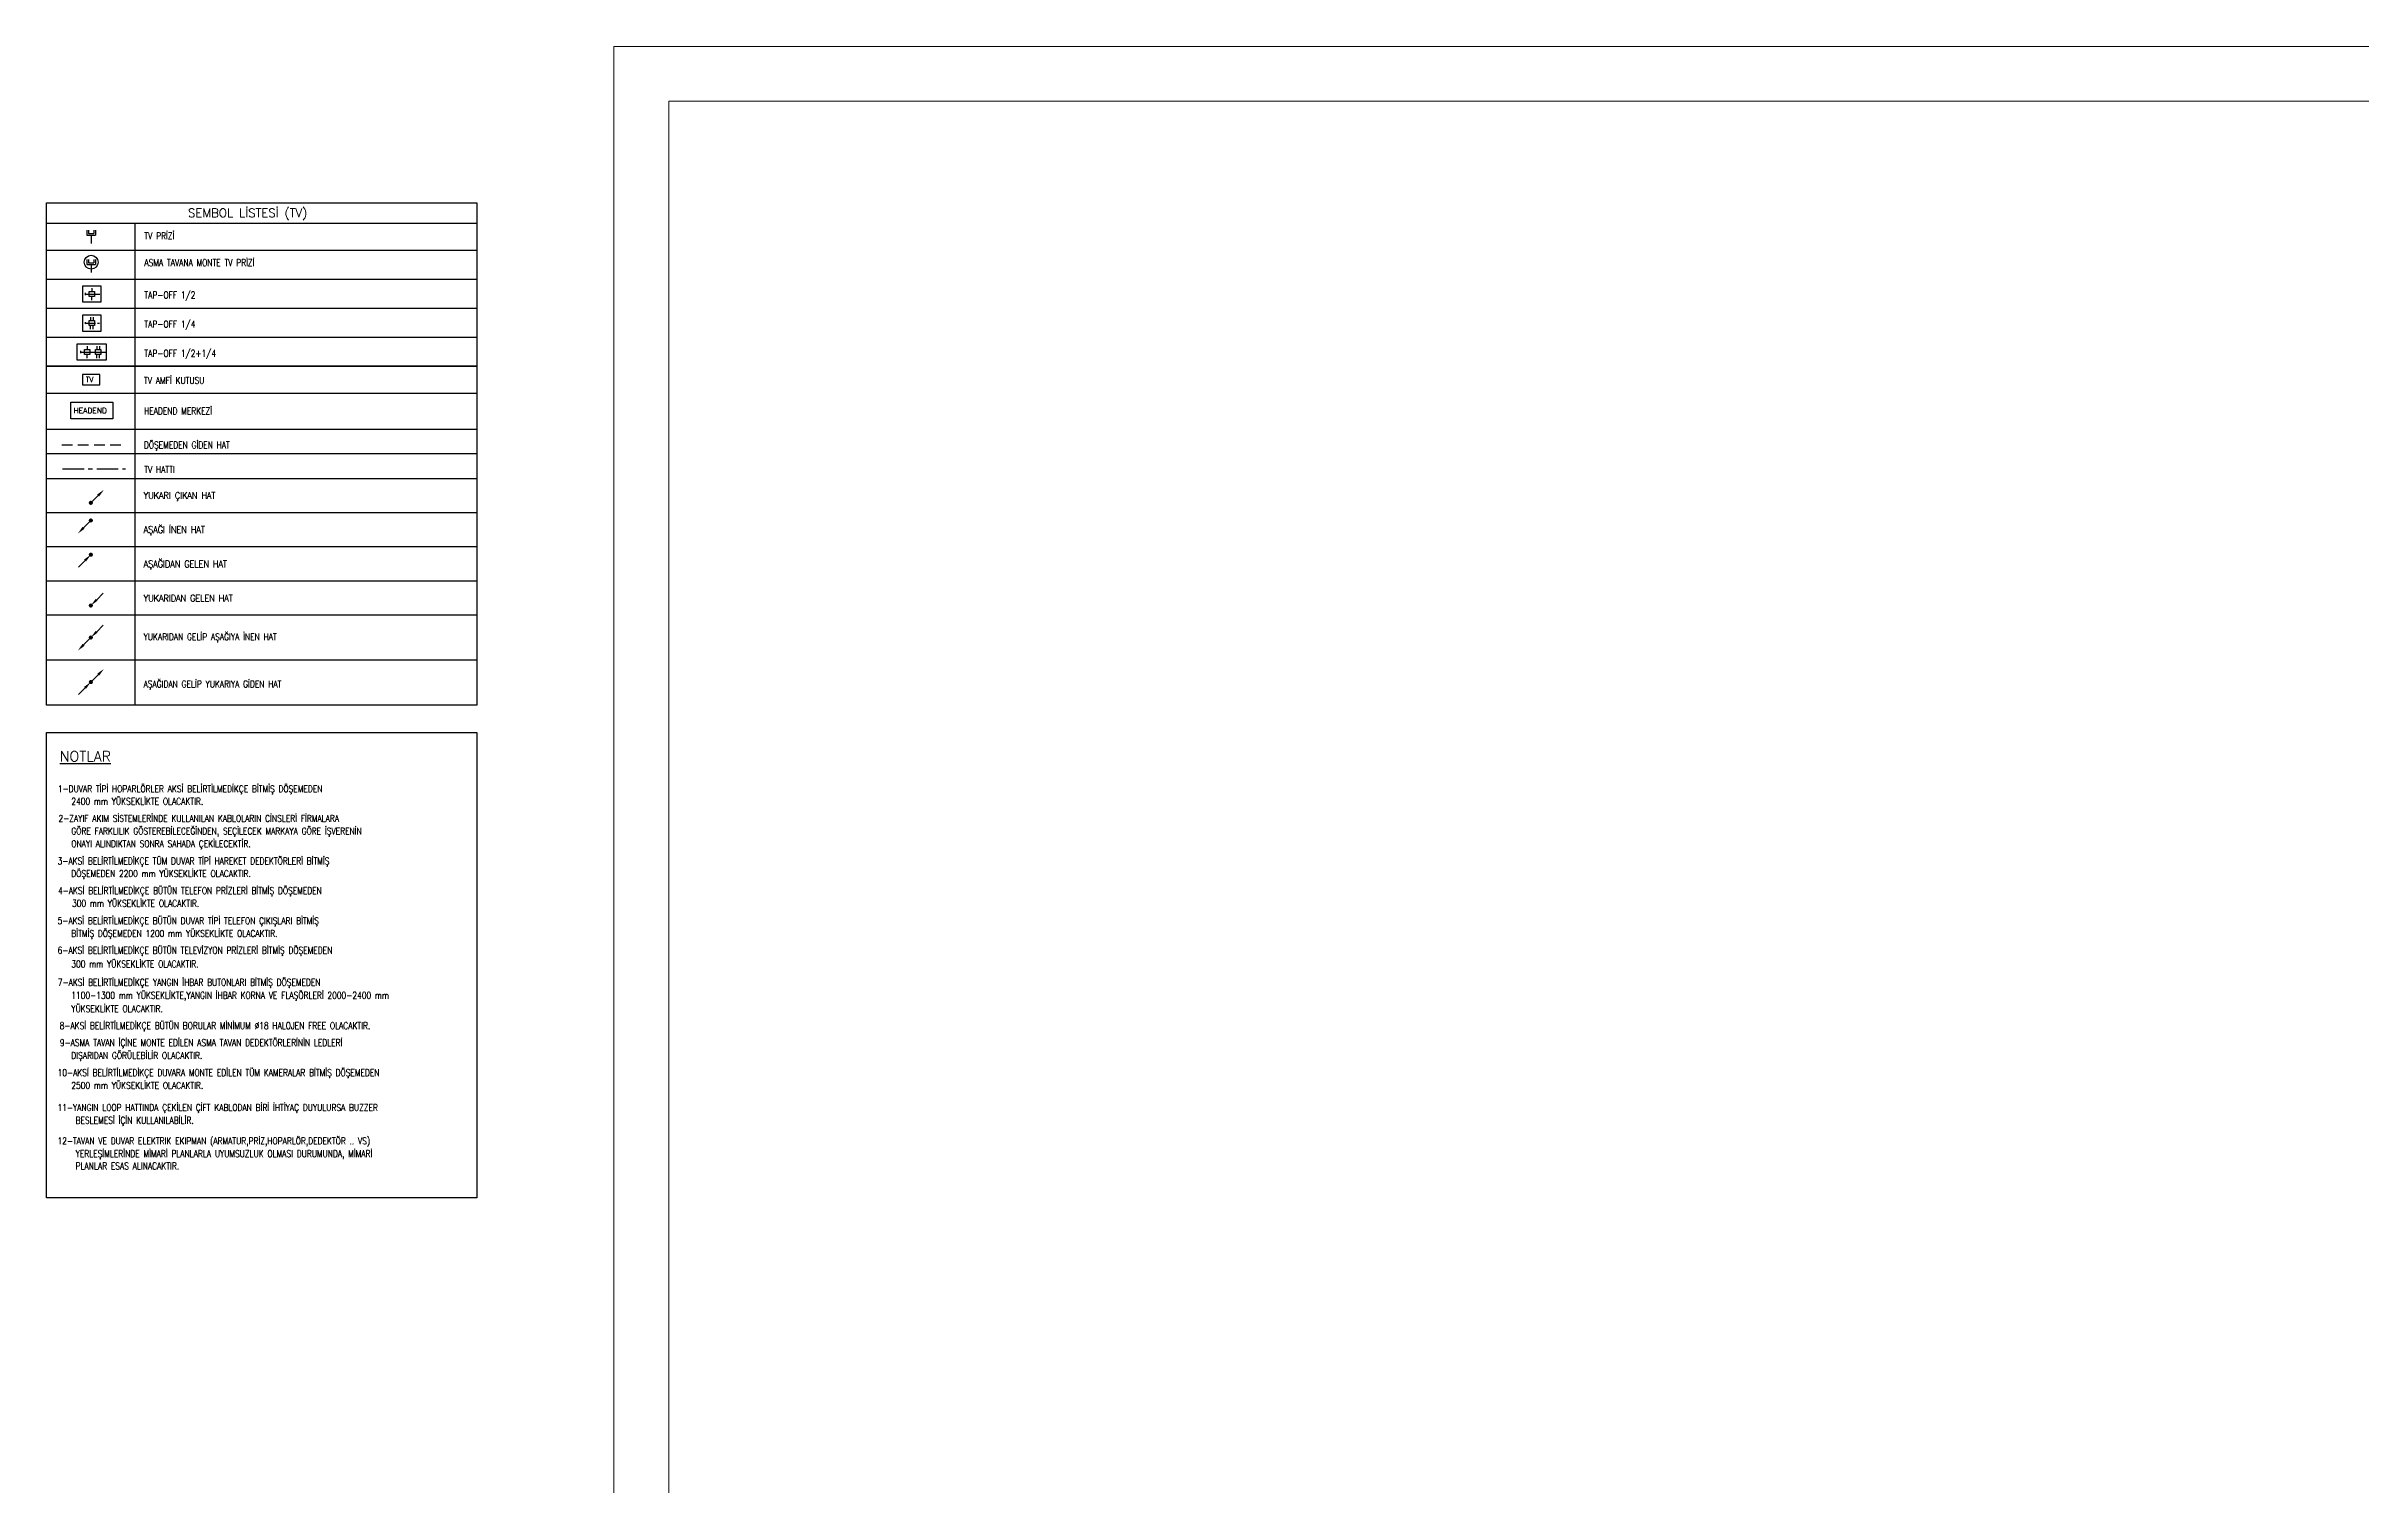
# Model space of a CAD drawing. Header units: metres. Extents: x -17582 to 152404, y -4219 to 29421.
# Drawn here: x -13157 to 369, y 21011 to 29421 of the extents above; entities that cross this region are included whole.
import ezdxf
from ezdxf.enums import TextEntityAlignment as Align

# ---------------------------------------------------------------- set-up
doc = ezdxf.new("R2010")
doc.units = ezdxf.units.M
doc.header["$LTSCALE"] = 100
doc.header["$MEASUREMENT"] = 0
for name, pattern in [('CENTER', [2, 1.25, -0.25, 0.25, -0.25]), ('HIDDEN', [0.375, 0.25, -0.125]), ('HIDDEN2', [4.7625, 3.175, -1.5875])]:
    doc.linetypes.add(name, pattern=pattern)
for name, color, linetype, lineweight in [('40A', 9, 'Continuous', 9), ('E-DUVAR TİPİ TV ÇIKIŞI', 7, 'Continuous', 30), ('E-GUVENLIK', 7, 'Continuous', 30), ('E-KABLO', 7, 'Continuous', 30), ('E-OK', 3, 'Continuous', 30), ('E-TV', 7, 'Continuous', 30), ('E-TV AMFİ KUTUSU', 7, 'Continuous', 30), ('E-TV PRİZİ', 7, 'Continuous', 30), ('E-YAZI', 7, 'Continuous', 30)]:
    doc.layers.add(name, color=color, linetype=linetype, lineweight=lineweight)
doc.styles.add('E-YAZI', font='txttw.shx')

# ---------------------------------------------------------------- blocks, each defined once
blk = doc.blocks.new('*U180')
at = {"layer": 'E-OK', "color": 3, "linetype": 'Continuous'}
blk.add_line((-107, -107), (0, 0), dxfattribs=at)
at = {"layer": 'E-OK', "color": 4, "linetype": 'Continuous', "const_width": 30}
blk.add_lwpolyline([(-15, 0, 1), (15, 0, 1)], format="xyb", close=True, dxfattribs=at)
at = {"layer": 'E-OK', "color": 3, "linetype": 'Continuous'}
blk.add_solid([(-93, -121), (-121, -92), (-192, -191)], dxfattribs=at)
blk = doc.blocks.new('*U181')
at = {"layer": 'E-OK', "color": 3, "linetype": 'Continuous'}
blk.add_line((85, 85), (181, 181), dxfattribs=at)
at = {"layer": 'E-OK', "color": 4, "linetype": 'Continuous', "const_width": 30}
blk.add_lwpolyline([(-15, 0, 1), (15, 0, 1)], format="xyb", close=True, dxfattribs=at)
at = {"layer": 'E-OK', "color": 3, "linetype": 'Continuous'}
blk.add_solid([(99, 71), (71, 99), (0, 0)], dxfattribs=at)
blk = doc.blocks.new('100_TV AMFİ KUTUSU')
at = {"layer": 'E-TV AMFİ KUTUSU', "color": 4}
blk.add_lwpolyline([(-2.53, 0), (2.53, 0), (2.53, 3.05), (-2.53, 3.05)], close=True, dxfattribs=at)
at = {"layer": 'E-TV AMFİ KUTUSU', "color": 3, "style": 'E-YAZI'}
blk.add_text('TV', height=1.505, dxfattribs=at).set_placement((-1.52, 0.82))
blk = doc.blocks.new('100_TV PRİZİ')
at = {"layer": 'E-TV PRİZİ', "color": 4}
for p, q in [((-1.23, 3.87), (-1.23, 2.4)), ((-1.23, 2.4), (1.23, 2.4)), ((-0.74, 3.87), (-0.74, 2.89)), ((-0.74, 2.89), (0.74, 2.89)), ((0, 2.4), (0, 0)), ((0.74, 3.87), (0.74, 2.89)), ((1.23, 3.87), (1.23, 2.4))]:
    blk.add_line(p, q, dxfattribs=at)
blk = doc.blocks.new('*U182')
at = {"layer": 'E-OK', "color": 3, "linetype": 'Continuous'}
for p, q in [((85, 85), (181, 181)), ((-107, -107), (0, 0))]:
    blk.add_line(p, q, dxfattribs=at)
at = {"layer": 'E-OK', "color": 4, "linetype": 'Continuous', "const_width": 30}
blk.add_lwpolyline([(-15, 0, 1), (15, 0, 1)], format="xyb", close=True, dxfattribs=at)
at = {"layer": 'E-OK', "color": 3, "linetype": 'Continuous'}
for points in [[(99, 71), (71, 99), (0, 0)], [(-93, -121), (-121, -92), (-192, -191)]]:
    blk.add_solid(points, dxfattribs=at)
blk = doc.blocks.new('TAP-OFF 1 2')
at = {"layer": 'E-TV', "color": 6, "linetype": 'CENTER', "ltscale": 0.5}
for p, q in [((-21.9, 32.9), (-9.1, 32.9)), ((-4.1, 8.3), (4.1, 8.3)), ((21.9, 32.9), (9.1, 32.9))]:
    blk.add_line(p, q, dxfattribs=at)
at = {"layer": 'E-TV', "color": 6, "linetype": 'CENTER', "ltscale": 3}
blk.add_line((0, 8.3), (0, 62.7), dxfattribs=at)
at = {"layer": 'E-TV', "color": 3}
blk.add_lwpolyline([(-30, 65.9), (30, 65.9), (30, 0), (-30, 0)], close=True, dxfattribs=at)
at = {"layer": 'E-TV', "color": 4}
blk.add_lwpolyline([(9.1, 23), (-9.1, 23), (-9.1, 42.9), (9.1, 42.9)], close=True, dxfattribs=at)
blk = doc.blocks.new('TAP-OFF 1 4')
at = {"layer": 'E-TV', "color": 6, "linetype": 'CENTER', "ltscale": 0.5}
for p, q in [((-219, 379), (-91, 379)), ((-219, 279), (-91, 279)), ((-41, 83), (41, 83)), ((219, 379), (91, 379)), ((219, 279), (91, 279))]:
    blk.add_line(p, q, dxfattribs=at)
at = {"layer": 'E-TV', "color": 6, "linetype": 'CENTER', "ltscale": 3}
blk.add_line((0, 83), (0, 627), dxfattribs=at)
at = {"layer": 'E-TV', "color": 3}
blk.add_lwpolyline([(-300, 659), (300, 659), (300, 0), (-300, 0)], close=True, dxfattribs=at)
at = {"layer": 'E-TV', "color": 4}
blk.add_lwpolyline([(91, 230), (-91, 230), (-91, 429), (91, 429)], close=True, dxfattribs=at)
blk = doc.blocks.new('E-DUVAR TİPİ TV ÇIKIŞI')
at = {"layer": 'E-DUVAR TİPİ TV ÇIKIŞI', "color": 4}
for p, q in [((-25, 77), (-25, 48)), ((-25, 48), (25, 48)), ((-15, 77), (-15, 58)), ((-15, 58), (15, 58)), ((0, 48), (0, 0)), ((15, 77), (15, 58)), ((25, 77), (25, 48))]:
    blk.add_line(p, q, dxfattribs=at)
at = {"layer": 'E-DUVAR TİPİ TV ÇIKIŞI', "color": 3, "linetype": 'Continuous', "ltscale": 0.07}
blk.add_circle((0, 61), 40.2, dxfattribs=at)
blk = doc.blocks.new('TAP-OFF 1 2+1 4')
at = {"layer": 'E-TV', "color": 6, "linetype": 'CENTER', "ltscale": 0.5}
for p, q in [((23, 8), (23, -8)), ((72, 44), (72, 18)), ((142, 44), (142, 18)), ((162, 44), (162, 18)), ((72, -44), (72, -18)), ((142, -44), (142, -18)), ((162, -44), (162, -18))]:
    blk.add_line(p, q, dxfattribs=at)
at = {"layer": 'E-TV', "color": 6, "linetype": 'CENTER', "ltscale": 3}
blk.add_line((23, 0), (211, 0), dxfattribs=at)
at = {"layer": 'E-TV', "color": 3}
blk.add_lwpolyline([(211, 60), (211, -60), (0, -60), (0, 60)], close=True, dxfattribs=at)
at = {"layer": 'E-TV', "color": 4}
for points in [[(53, -18), (53, 18), (92, 18), (92, -18)], [(132, -18), (132, 18), (171, 18), (171, -18)]]:
    blk.add_lwpolyline(points, close=True, dxfattribs=at)

msp = doc.modelspace()

# ---------------------------------------------------------------- linework, layer by layer
at = {"layer": '40A'}
for points in [[(18159, 12601), (-9841, 12601), (-9841, 29421), (18159, 29421)], [(-9521, 29101), (16000, 29101), (16000, 12921), (-9521, 12921)]]:
    msp.add_lwpolyline(points, close=True, dxfattribs=at)
at = {"layer": 'E-GUVENLIK', "color": 4, "elevation": 0}
msp.add_lwpolyline([(-13014, 27342), (-12768, 27342), (-12768, 27245), (-13014, 27245)], close=True, dxfattribs=at)
at = {"layer": 'E-KABLO', "color": 6, "linetype": 'HIDDEN', "ltscale": 2.5}
msp.add_line((-13066, 27093), (-12702, 27093), dxfattribs=at)
at = {"layer": 'E-KABLO', "color": 6, "linetype": 'CENTER'}
msp.add_line((-13062, 26953), (-12695, 26953), dxfattribs=at)
at = {"layer": 'E-KABLO'}
msp.add_lwpolyline([(-13156, 25413), (-10642, 25413), (-10642, 22693), (-13156, 22693)], close=True, dxfattribs=at)
at = {"layer": 'E-YAZI', "color": 4}
for p, q in [((-13156, 28507), (-10643, 28507)), ((-13156, 25572), (-13156, 28507)), ((-10643, 28507), (-10643, 25572)), ((-10643, 28507), (-10643, 25572)), ((-13156, 28389), (-10643, 28389)), ((-13155, 26297), (-13156, 26298)), ((-10643, 25572), (-13156, 25572)), ((-10643, 25572), (-13155, 25572))]:
    msp.add_line(p, q, dxfattribs=at)
at = {"layer": 'E-YAZI', "color": 7}
for p, q in [((-13156, 28389), (-10643, 28389)), ((-13156, 28389), (-10643, 28389)), ((-12639, 25572), (-12639, 28389)), ((-13156, 28231), (-10643, 28231)), ((-13156, 28061), (-10643, 28061)), ((-13156, 28061), (-10643, 28061)), ((-13156, 27891), (-10643, 27891)), ((-13156, 27722), (-10643, 27722)), ((-10643, 27552), (-13157, 27552)), ((-13156, 27552), (-10643, 27552)), ((-13156, 27552), (-10643, 27552)), ((-13155, 27394), (-10643, 27394)), ((-13155, 27185), (-10643, 27185)), ((-10643, 27040), (-13156, 27040)), ((-10643, 26895), (-13156, 26895))]:
    msp.add_line(p, q, dxfattribs=at)
at = {"layer": 'E-YAZI', "color": 0}
for p, q in [((-13156, 26697), (-10643, 26697)), ((-10643, 26497), (-13156, 26497)), ((-10643, 26297), (-13155, 26297)), ((-10643, 26098), (-13155, 26098)), ((-10643, 25835), (-13155, 25835))]:
    msp.add_line(p, q, dxfattribs=at)
at = {"layer": 'E-YAZI'}
msp.add_line((-13155, 26497), (-13156, 26497), dxfattribs=at)

# ---------------------------------------------------------------- block references
at = {"layer": 'E-DUVAR TİPİ TV ÇIKIŞI', "color": 6, "linetype": 'HIDDEN2', "ltscale": 0.07}
msp.add_blockref('E-DUVAR TİPİ TV ÇIKIŞI', (-12895, 28099), dxfattribs=at)
at = {"layer": 'E-OK', "xscale": -0.4, "yscale": 0.4, "zscale": 0.4}
for name, p, rotation in [('*U180', (-12897, 26754), 90), ('*U180', (-12897, 26651), 270), ('*U181', (-12897, 26451), 90), ('*U181', (-12897, 26154), 270), ('*U182', (-12897, 25967), 270), ('*U182', (-12897, 25707), 90)]:
    msp.add_blockref(name, p, dxfattribs=dict(at, rotation=rotation))
at = {"layer": 'E-TV'}
for name, p, xscale, yscale, zscale, rotation in [('TAP-OFF 1 2', (-12944, 27974), 1.6, 1.6, 1.6, 270.0009058091026), ('TAP-OFF 1 4', (-12944, 27804), 0.16, 0.16, 0.16, 270)]:
    msp.add_blockref(name, p, dxfattribs=dict(at, xscale=xscale, yscale=yscale, zscale=zscale, rotation=rotation))
at = {"layer": 'E-TV', "ltscale": 0.07, "xscale": 0.8, "yscale": 0.8, "zscale": 0.8}
msp.add_blockref('TAP-OFF 1 2+1 4', (-12976, 27635), dxfattribs=at)
at = {"layer": 'E-TV AMFİ KUTUSU', "xscale": 20, "yscale": 20, "zscale": 20}
msp.add_blockref('100_TV AMFİ KUTUSU', (-12896, 27443), dxfattribs=at)
at = {"layer": 'E-TV PRİZİ', "xscale": 20, "yscale": 20, "zscale": 20}
msp.add_blockref('100_TV PRİZİ', (-12895, 28269), dxfattribs=at)

# ---------------------------------------------------------------- texts
at = {"layer": 'E-GUVENLIK', "color": 3, "style": 'E-YAZI'}
msp.add_text('HEADEND', height=32, dxfattribs=at).set_placement((-12998, 27277, 0))
at = {"layer": 'E-YAZI', "color": 4, "style": 'E-YAZI'}
msp.add_text('SEMBOL LİSTESİ (TV)', height=50, dxfattribs=at).set_placement((-11981, 28448), align=Align.MIDDLE_CENTER)
at = {"layer": 'E-YAZI', "color": 3, "style": 'E-YAZI', "width": 0.8}
for s, p in [('TV PRİZİ', (-12584, 28294)), ('ASMA TAVANA MONTE TV PRİZİ', (-12584, 28137)), ('TAP-OFF 1/2', (-12584, 27948)), ('TAP-OFF 1/4', (-12584, 27778)), ('TAP-OFF 1/2+1/4', (-12584, 27608)), ('TV AMFİ KUTUSU', (-12586, 27449)), ('HEADEND MERKEZİ', (-12586, 27271)), ('DÖŞEMEDEN GİDEN HAT', (-12587, 27072)), ('TV HATTI', (-12585, 26929)), ('YUKARIDAN GELİP AŞAĞIYA İNEN HAT', (-12589, 25951)), ('AŞAĞIDAN GELİP YUKARIYA GİDEN HAT', (-12589, 25675)), ('1-DUVAR TİPİ HOPARLÖRLER AKSİ BELİRTİLMEDİKÇE BİTMİŞ DÖŞEMEDEN', (-13090, 25063, 0)), ('2400 mm YÜKSEKLİKTE OLACAKTIR.', (-13011, 24990, 0)), ('2-ZAYIF AKIM SİSTEMLERİNDE KULLANILAN KABLOLARIN CİNSLERİ FİRMALARA', (-13086, 24890, 0)), ('GÖRE FARKLILIK GÖSTEREBİLECEĞİNDEN, SEÇİLECEK MARKAYA GÖRE İŞVERENİN', (-13011, 24816, 0)), ('ONAYI ALINDIKTAN SONRA SAHADA ÇEKİLECEKTİR.', (-13011, 24742, 0)), ('3-AKSİ BELİRTİLMEDİKÇE TÜM DUVAR TİPİ HAREKET DEDEKTÖRLERİ BİTMİŞ', (-13091, 24641, 0)), ('4-AKSİ BELİRTİLMEDİKÇE BÜTÜN TELEFON PRİZLERİ BİTMİŞ DÖŞEMEDEN', (-13089, 24468, 0)), ('DÖŞEMEDEN 2200 mm YÜKSEKLİKTE OLACAKTIR.', (-13011, 24568, 0)), ('300 mm YÜKSEKLİKTE OLACAKTIR.', (-13007, 24394, 0)), ('5-AKSİ BELİRTİLMEDİKÇE BÜTÜN DUVAR TİPİ TELEFON ÇIKIŞLARI BİTMİŞ', (-13091, 24292, 0)), ('BİTMİŞ DÖŞEMEDEN 1200 mm YÜKSEKLİKTE OLACAKTIR.', (-13011, 24218, 0)), ('6-AKSİ BELİRTİLMEDİKÇE BÜTÜN TELEVİZYON PRİZLERİ BİTMİŞ DÖŞEMEDEN', (-13091, 24119, 0)), ('300 mm YÜKSEKLİKTE OLACAKTIR.', (-13011, 24040, 0)), ('7-AKSİ BELİRTİLMEDİKÇE YANGIN İHBAR BUTONLARI BİTMİŞ DÖŞEMEDEN', (-13090, 23932, 0)), ('YÜKSEKLİKTE OLACAKTIR.', (-13011, 23778, 0)), ('1100-1300 mm YÜKSEKLİKTE,YANGIN İHBAR KORNA VE FLAŞÖRLERİ 2000-2400 mm', (-13011, 23857, 0)), ('8-AKSİ BELİRTİLMEDİKÇE BÜTÜN BORULAR MİNİMUM %%C18 HALOJEN FREE OLACAKTIR.', (-13079, 23679, 0)), ('9-ASMA TAVAN İÇİNE MONTE EDİLEN ASMA TAVAN DEDEKTÖRLERİNİN LEDLERİ', (-13078, 23580, 0)), ('DIŞARIDAN GÖRÜLEBİLİR OLACAKTIR.', (-13011, 23505, 0)), ('10-AKSİ BELİRTİLMEDİKÇE DUVARA MONTE EDİLEN TÜM KAMERALAR BİTMİŞ DÖŞEMEDEN', (-13091, 23405, 0)), ('2500 mm YÜKSEKLİKTE OLACAKTIR.', (-13011, 23330, 0)), ('11-YANGIN LOOP HATTINDA ÇEKİLEN ÇİFT KABLODAN BİRİ İHTİYAÇ DUYULURSA BUZZER', (-13092, 23201, 0)), ('BESLEMESİ İÇİN KULLANILABİLİR.', (-12986, 23126, 0)), ('12-TAVAN VE DUVAR ELEKTRIK EKIPMAN (ARMATUR,PRİZ,HOPARLÖR,DEDEKTÖR .. VS)', (-13092, 23006, 0)), ('YERLEŞİMLERİNDE MİMARİ PLANLARLA UYUMSUZLUK OLMASI DURUMUNDA, MİMARİ', (-12986, 22931, 0)), ('PLANLAR ESAS ALINACAKTIR.', (-12986, 22859, 0))]:
    msp.add_text(s, height=40, dxfattribs=at).set_placement(p)
at = {"layer": 'E-YAZI', "color": 4, "style": 'E-YAZI'}
msp.add_text('%%uNOTLAR', height=60, dxfattribs=at).set_placement((-13078, 25243, 0))
at = {"layer": 'E-YAZI', "color": 3, "char_height": 40, "attachment_point": 1, "style": 'E-YAZI'}
for s, insert in [('{\\W0.9;\\T0.95;YUKARI ÇIKAN HAT}', (-12589, 26817)), ('{\\W0.9;\\T0.95;AŞAĞI İNEN HAT}', (-12589, 26617)), ('{\\W0.9;\\T0.95;AŞAĞIDAN GELEN HAT}', (-12589, 26417)), ('{\\W0.9;\\T0.95;YUKARIDAN GELEN HAT}', (-12589, 26217))]:
    msp.add_mtext_dynamic_manual_height_columns(s, width=9808.84, gutter_width=12.5, heights=[0], dxfattribs=dict(at, insert=insert))

doc.saveas('drawing.dxf')
